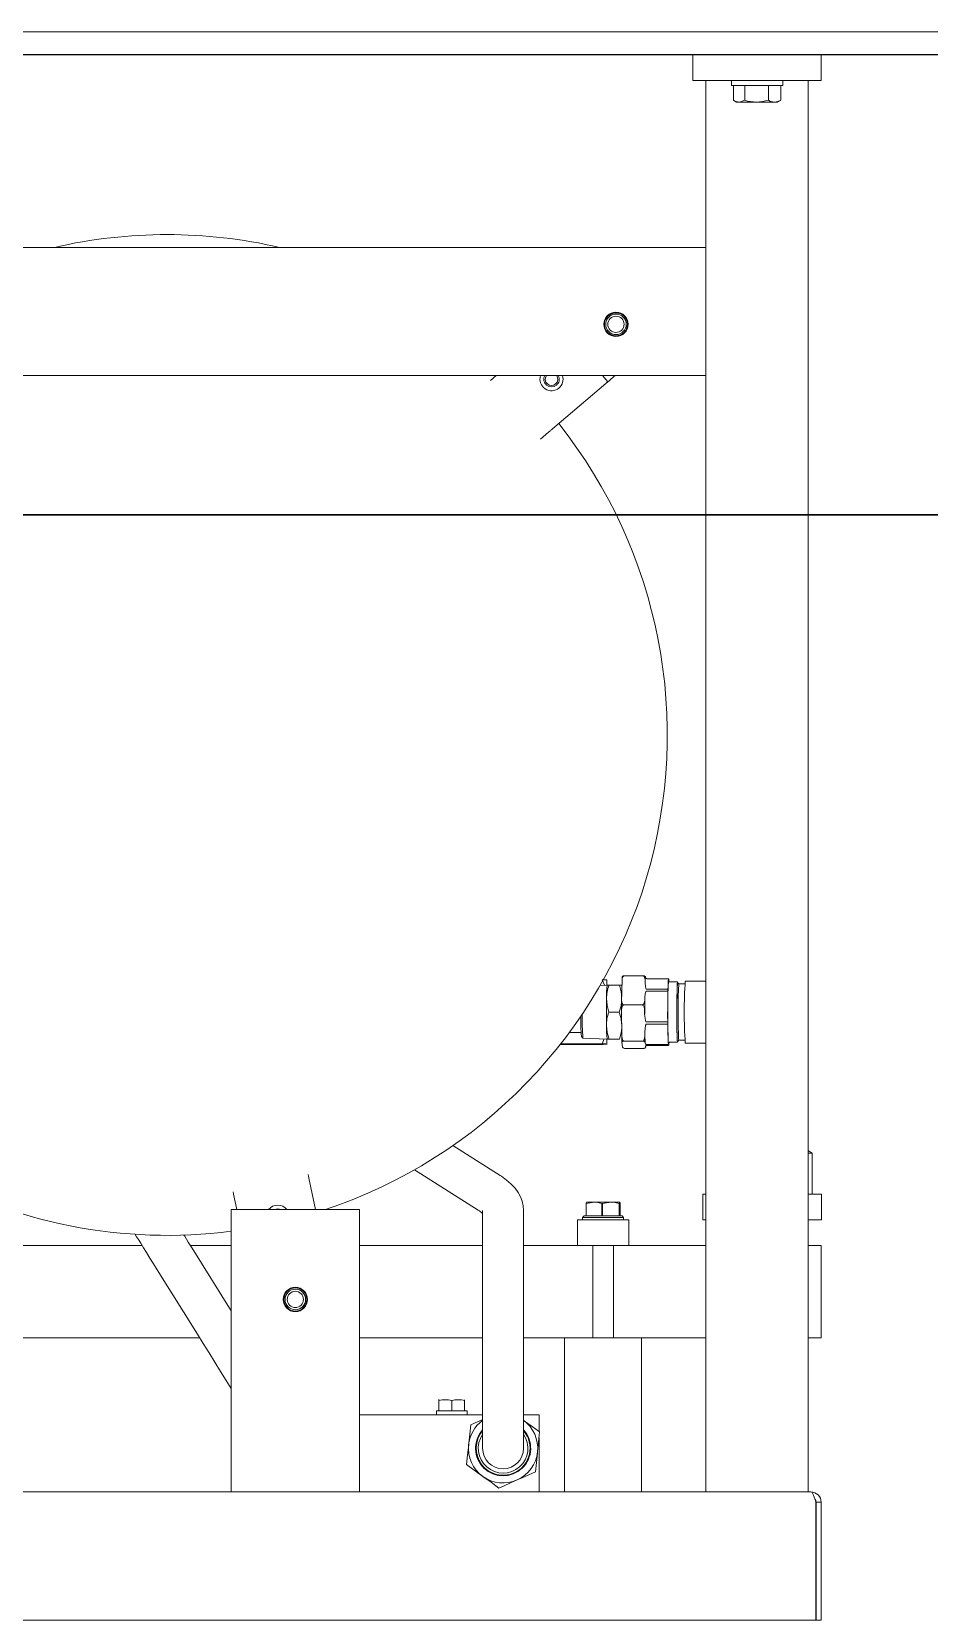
# Model space of a CAD drawing. Header units: millimetres. Extents: x 12318 to 17800, y 6541 to 10165.
# Drawn here: x 13179.28 to 13196.14, y 7294.91 to 7324.73 of the extents above; entities that cross this region are included whole.
import ezdxf

# ---------------------------------------------------------------- set-up
doc = ezdxf.new("R2010")
doc.units = ezdxf.units.MM
doc.layers.add('Equipment', color=123, linetype='Continuous')

# ---------------------------------------------------------------- blocks, each defined once
blk = doc.blocks.new('A$Cbe2ee938')
at = {"layer": 'Equipment', "linetype": 'Continuous', "lineweight": 15}
for p, q in [((-4039.31, 730.52), (-1839.31, 730.52)), ((-3595.15, 724.52), (-2283.48, 724.52)), ((-2969.46, 724.52), (-2969.46, 717.85)), ((-2969.46, 724.52), (-2936.12, 724.52)), ((-2936.12, 724.52), (-2936.12, 717.85)), ((-2969.46, 717.85), (-2936.12, 717.85)), ((-2966.12, 717.85), (-2966.12, 674.52)), ((-2959.46, 717.85), (-2959.46, 716.52)), ((-2959.46, 716.52), (-2958.65, 716.52)), ((-2958.95, 716.52), (-2958.95, 712.73)), ((-2958.65, 716.52), (-2946.12, 716.52)), ((-2956, 716.52), (-2956, 712.73)), ((-2949.85, 716.52), (-2949.85, 712.73)), ((-2946.63, 716.52), (-2946.63, 712.73)), ((-2946.12, 716.52), (-2946.12, 717.85)), ((-2939.46, 717.85), (-2939.46, 351.19)), ((-2958.58, 712.53), (-2958.95, 712.73)), ((-2958.86, 712.68), (-2958.12, 712.25)), ((-2957.48, 712.25), (-2958.58, 712.53)), ((-2958.12, 712.25), (-2957.48, 712.25)), ((-2957.08, 712.29), (-2957.48, 712.25)), ((-2957.48, 712.25), (-2952.93, 712.25)), ((-2956, 712.73), (-2957.08, 712.29)), ((-2951.36, 712.38), (-2952.93, 712.25)), ((-2952.93, 712.25), (-2948.24, 712.25)), ((-2949.85, 712.73), (-2951.36, 712.38)), ((-2947.42, 712.38), (-2948.24, 712.25)), ((-2948.24, 712.25), (-2947.46, 712.25)), ((-2947.46, 712.25), (-2946.72, 712.68)), ((-2946.63, 712.73), (-2947.42, 712.38)), ((-2946.74, 712.69), (-2946.63, 712.73)), ((-3539.46, 674.52), (-2966.12, 674.52)), ((-2966.12, 641.19), (-2966.12, 674.52)), ((-3539.46, 641.19), (-2966.12, 641.19)), ((-3020.56, 641.19), (-3022.04, 639.92)), ((-2991.61, 639.56), (-2992.99, 641.19)), ((-2991.49, 639.66), (-2991.58, 639.58)), ((-2991.35, 639.78), (-2991.49, 639.66)), ((-2991.16, 639.94), (-2991.35, 639.78)), ((-2990.93, 640.14), (-2991.16, 639.94)), ((-2990.67, 640.36), (-2990.93, 640.14)), ((-2990.38, 640.6), (-2990.67, 640.36)), ((-2990.09, 640.86), (-2990.38, 640.6)), ((-2989.7, 641.19), (-2990.09, 640.86)), ((-2966.12, 641.19), (-2966.12, 351.19)), ((-2992.12, 639.13), (-3005.91, 627.39)), ((-2992.02, 639.21), (-2992.12, 639.13)), ((-2991.92, 639.29), (-2992.02, 639.21)), ((-2991.83, 639.37), (-2991.92, 639.29)), ((-2991.76, 639.43), (-2991.83, 639.37)), ((-2991.69, 639.49), (-2991.76, 639.43)), ((-2991.65, 639.53), (-2991.69, 639.49)), ((-2991.62, 639.55), (-2991.65, 639.53)), ((-2991.61, 639.56), (-2991.62, 639.55)), ((-2991.58, 639.58), (-2991.61, 639.56)), ((-3006.06, 627.26), (-3006.21, 627.14)), ((-3005.91, 627.39), (-3006.06, 627.26)), ((-3006.99, 626.47), (-3009.08, 624.69)), ((-3006.88, 626.57), (-3006.99, 626.47)), ((-3006.76, 626.67), (-3006.88, 626.57)), ((-3006.63, 626.78), (-3006.76, 626.67)), ((-3006.5, 626.89), (-3006.63, 626.78)), ((-3006.35, 627.01), (-3006.5, 626.89)), ((-3006.21, 627.14), (-3006.35, 627.01)), ((-2991.78, 482.85), (-2993.57, 482.79)), ((-2993.08, 484.25), (-2992.4, 482.83)), ((-2991.79, 484.19), (-2991.79, 484.19)), ((-2991.79, 482.85), (-2991.79, 484.19)), ((-2991.78, 482.85), (-2991.79, 482.85)), ((-2991.25, 482.85), (-2991.77, 482.85)), ((-2991.25, 482.85), (-2988.5, 482.85)), ((-2987.91, 482.85), (-2988.5, 482.85)), ((-2988.5, 482.85), (-2988.07, 481.14)), ((-2987.99, 478.88), (-2987.88, 484.15)), ((-2987.88, 484.15), (-2987.85, 484.49)), ((-2987.85, 484.49), (-2987.73, 484.88)), ((-2987.71, 485.2), (-2987.82, 485.06)), ((-2987.82, 485.06), (-2987.82, 485.01)), ((-2987.73, 484.88), (-2987.59, 485.1)), ((-2987.55, 485.26), (-2987.71, 485.2)), ((-2987.59, 485.1), (-2987.45, 485.22)), ((-2987.41, 485.28), (-2987.55, 485.26)), ((-2987.45, 485.22), (-2987.33, 485.28)), ((-2987.31, 485.3), (-2987.41, 485.28)), ((-2987.33, 485.28), (-2987.21, 485.3)), ((-2987.19, 485.3), (-2987.31, 485.3)), ((-2987.21, 485.3), (-2987.19, 485.3)), ((-2982.53, 485.3), (-2987.19, 485.3)), ((-2982.53, 485.3), (-2982.48, 485.3)), ((-2982.5, 485.3), (-2982.53, 485.3)), ((-2982.37, 485.29), (-2982.5, 485.3)), ((-2982.48, 485.3), (-2982.38, 485.27)), ((-2982.38, 485.27), (-2982.25, 485.2)), ((-2982.25, 485.28), (-2982.37, 485.29)), ((-2982.1, 485.24), (-2982.25, 485.28)), ((-2982.25, 485.2), (-2982.1, 485.05)), ((-2982, 485.2), (-2982.1, 485.24)), ((-2982.1, 485.05), (-2981.94, 484.7)), ((-2981.84, 485.07), (-2982, 485.2)), ((-2981.94, 484.7), (-2981.88, 484.15)), ((-2981.9, 483.37), (-2981.88, 484.15)), ((-2981.82, 482.51), (-2981.9, 483.37)), ((-2981.82, 485.01), (-2981.84, 485.07)), ((-2981.82, 485.01), (-2981.8, 484.82)), ((-2981.8, 484.82), (-2981.75, 484.7)), ((-2981.75, 484.7), (-2981.69, 484.63)), ((-2975.78, 484.52), (-2981.45, 484.52)), ((-2975.9, 483.12), (-2975.92, 482.49)), ((-2975.88, 483.64), (-2975.9, 483.12)), ((-2975.85, 484.04), (-2975.88, 483.64)), ((-2975.83, 484.32), (-2975.85, 484.04)), ((-2975.8, 484.48), (-2975.83, 484.32)), ((-2975.78, 484.52), (-2975.8, 484.48)), ((-2975.75, 484.42), (-2975.78, 484.52)), ((-2975.78, 484.02), (-2975.76, 483.96)), ((-2975.76, 483.96), (-2975.73, 483.7)), ((-2975.75, 484.42), (-2975.74, 484.3)), ((-2975.71, 484), (-2975.74, 484.3)), ((-2975.7, 483.79), (-2975.71, 484)), ((-2975.59, 483.72), (-2975.64, 483.75)), ((-2975.46, 483.69), (-2975.59, 483.72)), ((-2973.45, 483.69), (-2975.45, 483.69)), ((-2973.51, 483.25), (-2973.54, 482.69)), ((-2973.48, 483.59), (-2973.51, 483.25)), ((-2973.45, 483.69), (-2973.48, 483.59)), ((-2973.42, 483.55), (-2973.45, 483.69)), ((-2973.12, 483.19), (-2973.45, 483.52)), ((-2973.41, 483.47), (-2973.42, 483.55)), ((-2971.53, 483.19), (-2973.12, 483.19)), ((-2971.45, 483.92), (-2971.46, 483.92)), ((-2971.46, 483.92), (-2971.46, 483.92)), ((-2966.12, 483.92), (-2971.45, 483.92)), ((-2991.78, 477.57), (-2991.92, 479.35)), ((-2988.07, 481.14), (-2987.97, 479.9)), ((-2987.96, 478.47), (-2987.99, 478.88)), ((-2981.99, 478.88), (-2982.09, 478.28)), ((-2981.99, 478.88), (-2981.98, 479.66)), ((-2981.98, 479.66), (-2981.83, 480.63)), ((-2981.83, 480.63), (-2981.69, 481.14)), ((-2981.69, 481.95), (-2981.82, 482.51)), ((-2981.64, 481.81), (-2981.69, 481.95)), ((-2981.69, 481.14), (-2981.67, 481.19)), ((-2981.67, 481.19), (-2981.65, 481.22)), ((-2981.65, 481.22), (-2981.64, 481.24)), ((-2981.62, 481.78), (-2981.64, 481.81)), ((-2981.64, 481.25), (-2981.63, 481.26)), ((-2981.64, 481.24), (-2981.64, 481.25)), ((-2981.63, 481.26), (-2981.62, 481.26)), ((-2981.61, 481.77), (-2981.62, 481.78)), ((-2981.62, 481.26), (-2981.61, 481.26)), ((-2981.6, 481.77), (-2981.61, 481.77)), ((-2981.61, 481.77), (-2981.61, 481.77)), ((-2981.61, 481.26), (-2975.95, 481.26)), ((-2981.61, 481.26), (-2981.61, 481.26)), ((-2975.94, 481.77), (-2981.6, 481.77)), ((-2981.6, 481.77), (-2981.6, 481.77)), ((-2975.95, 481.26), (-2975.94, 481.77)), ((-2975.92, 482.49), (-2975.94, 481.77)), ((-2973.61, 479.87), (-2973.63, 478.64)), ((-2973.59, 480.98), (-2973.61, 479.87)), ((-2973.57, 481.93), (-2973.59, 480.98)), ((-2973.54, 482.69), (-2973.57, 481.93)), ((-2991.35, 475.85), (-2991.78, 477.57)), ((-2991.35, 475.85), (-2988.6, 475.85)), ((-2988.14, 477.48), (-2988.6, 475.85)), ((-2988.6, 475.85), (-2988.12, 474.14)), ((-2987.99, 478.63), (-2988.14, 477.48)), ((-2988, 476.6), (-2987.86, 477.24)), ((-2988, 476.3), (-2988, 476.6)), ((-2987.95, 469.72), (-2988, 476.3)), ((-2987.82, 478.05), (-2987.96, 478.47)), ((-2987.86, 477.24), (-2987.77, 477.45)), ((-2987.63, 477.83), (-2987.82, 478.05)), ((-2987.77, 477.45), (-2987.62, 477.62)), ((-2987.51, 477.76), (-2987.63, 477.83)), ((-2987.62, 477.62), (-2987.51, 477.7)), ((-2987.4, 477.74), (-2987.51, 477.76)), ((-2987.51, 477.7), (-2987.37, 477.73)), ((-2987.35, 477.73), (-2987.4, 477.74)), ((-2987.37, 477.73), (-2987.35, 477.73)), ((-2982.68, 477.73), (-2987.35, 477.73)), ((-2982.63, 477.74), (-2982.68, 477.73)), ((-2982.68, 477.73), (-2982.57, 477.71)), ((-2982.51, 477.77), (-2982.63, 477.74)), ((-2982.57, 477.71), (-2982.46, 477.66)), ((-2982.39, 477.83), (-2982.51, 477.77)), ((-2982.46, 477.66), (-2982.32, 477.52)), ((-2982.24, 477.99), (-2982.39, 477.83)), ((-2982.32, 477.52), (-2982.15, 477.22)), ((-2982.09, 478.28), (-2982.24, 477.99)), ((-2982.15, 477.22), (-2982.01, 476.53)), ((-2982.01, 476.53), (-2982.01, 476.3)), ((-2982, 475.32), (-2982.01, 476.3)), ((-2981.89, 474.26), (-2982, 475.32)), ((-2973.63, 478.64), (-2973.64, 477.33)), ((-2973.64, 477.33), (-2973.64, 475.97)), ((-2973.64, 475.97), (-2973.64, 474.61)), ((-2973.64, 474.61), (-2973.63, 473.28)), ((-3001.62, 470.52), (-2998.53, 470.52)), ((-2991.73, 470.57), (-2991.92, 472.35)), ((-2991.25, 468.85), (-2991.73, 470.57)), ((-2988.09, 470.48), (-2988.5, 468.85)), ((-2988.12, 474.14), (-2987.98, 472.8)), ((-2987.97, 471.71), (-2988.09, 470.48)), ((-2981.96, 470.81), (-2981.91, 471.44)), ((-2981.96, 470.7), (-2981.96, 470.81)), ((-2981.95, 469.72), (-2981.96, 470.7)), ((-2981.91, 471.44), (-2981.85, 471.86)), ((-2981.74, 473.55), (-2981.89, 474.26)), ((-2981.85, 471.86), (-2981.8, 472.14)), ((-2981.8, 472.14), (-2981.76, 472.33)), ((-2981.76, 472.33), (-2981.73, 472.46)), ((-2981.69, 473.38), (-2981.74, 473.55)), ((-2981.73, 472.46), (-2981.71, 472.54)), ((-2981.71, 472.54), (-2981.7, 472.59)), ((-2981.7, 472.59), (-2981.69, 472.63)), ((-2981.67, 473.34), (-2981.69, 473.38)), ((-2981.69, 472.63), (-2981.68, 472.66)), ((-2981.68, 472.66), (-2981.67, 472.67)), ((-2981.66, 473.33), (-2981.67, 473.34)), ((-2981.67, 472.67), (-2981.66, 472.69)), ((-2981.65, 473.33), (-2981.66, 473.33)), ((-2981.66, 472.69), (-2981.65, 472.69)), ((-2975.98, 473.33), (-2981.65, 473.33)), ((-2981.65, 473.33), (-2981.65, 473.33)), ((-2981.65, 472.69), (-2981.64, 472.7)), ((-2981.65, 472.69), (-2981.65, 472.69)), ((-2981.64, 472.7), (-2975.98, 472.7)), ((-2975.98, 472.7), (-2975.98, 473.33)), ((-2973.63, 473.28), (-2973.62, 472.04)), ((-2973.62, 472.04), (-2973.6, 470.91)), ((-2973.6, 470.91), (-2973.57, 469.93)), ((-3003.96, 467.46), (-2993.08, 467.46)), ((-3003.86, 467.58), (-2993.08, 467.58)), ((-2998.45, 469.5), (-2998.05, 469.07)), ((-2998.04, 469.07), (-2991.78, 468.85)), ((-2992.49, 468.88), (-2993.08, 467.58)), ((-2991.79, 468.86), (-2991.78, 468.85)), ((-2991.79, 467.52), (-2991.79, 468.85)), ((-2991.79, 467.52), (-2991.79, 467.52)), ((-2991.77, 468.85), (-2991.25, 468.85)), ((-2991.25, 468.85), (-2988.5, 468.85)), ((-2987.94, 469.49), (-2987.95, 469.72)), ((-2987.8, 468.8), (-2987.94, 469.49)), ((-2987.9, 468.06), (-2987.78, 468.19)), ((-2987.9, 468), (-2987.9, 468.06)), ((-2987.74, 466.69), (-2987.9, 468)), ((-2987.64, 468.5), (-2987.8, 468.8)), ((-2987.79, 467.1), (-2987.79, 467.12)), ((-2987.78, 468.19), (-2987.68, 468.23)), ((-2987.68, 468.23), (-2987.54, 468.27)), ((-2987.49, 468.36), (-2987.64, 468.5)), ((-2987.54, 468.27), (-2987.43, 468.28)), ((-2987.39, 468.31), (-2987.49, 468.36)), ((-2987.43, 468.28), (-2987.29, 468.29)), ((-2987.27, 468.29), (-2987.39, 468.31)), ((-2987.29, 468.29), (-2987.27, 468.29)), ((-2982.61, 468.29), (-2987.27, 468.29)), ((-2982.37, 466.41), (-2987.03, 466.41)), ((-2982.58, 468.29), (-2982.61, 468.29)), ((-2982.45, 468.32), (-2982.58, 468.29)), ((-2982.33, 468.4), (-2982.45, 468.32)), ((-2982.35, 466.41), (-2982.37, 466.41)), ((-2982.21, 466.42), (-2982.35, 466.41)), ((-2982.19, 468.57), (-2982.33, 468.4)), ((-2982.1, 466.43), (-2982.21, 466.42)), ((-2982.09, 468.78), (-2982.19, 468.57)), ((-2981.96, 466.46), (-2982.1, 466.43)), ((-2981.96, 469.42), (-2982.09, 468.78)), ((-2981.95, 469.72), (-2981.96, 469.42)), ((-2981.86, 466.51), (-2981.96, 466.46)), ((-2981.88, 467.81), (-2981.9, 468)), ((-2981.75, 467.6), (-2981.88, 467.81)), ((-2981.74, 466.63), (-2981.86, 466.51)), ((-2981.76, 466.89), (-2981.74, 467.01)), ((-2981.75, 466.95), (-2981.76, 466.89)), ((-2981.74, 466.69), (-2981.76, 466.89)), ((-2981.59, 467.46), (-2981.75, 467.6)), ((-2981.74, 466.99), (-2981.75, 466.95)), ((-2981.74, 467.01), (-2981.69, 467.1)), ((-2981.74, 466.69), (-2981.74, 466.63)), ((-2981.69, 467.1), (-2981.64, 467.16)), ((-2981.64, 467.16), (-2981.6, 467.2)), ((-2981.6, 467.2), (-2981.57, 467.23)), ((-2981.54, 467.42), (-2981.59, 467.46)), ((-2981.57, 467.23), (-2981.55, 467.25)), ((-2981.55, 467.25), (-2981.54, 467.26)), ((-2981.51, 467.41), (-2981.54, 467.42)), ((-2981.54, 467.26), (-2981.52, 467.27)), ((-2981.52, 467.27), (-2981.51, 467.28)), ((-2981.5, 467.41), (-2981.51, 467.41)), ((-2981.51, 467.41), (-2981.51, 467.41)), ((-2981.51, 467.28), (-2981.51, 467.28)), ((-2981.51, 467.28), (-2981.5, 467.28)), ((-2975.83, 467.41), (-2981.5, 467.41)), ((-2981.5, 467.41), (-2981.5, 467.41)), ((-2981.5, 467.28), (-2981.49, 467.28)), ((-2981.49, 467.28), (-2981.49, 467.28)), ((-2981.49, 467.28), (-2981.48, 467.28)), ((-2981.48, 467.28), (-2975.81, 467.28)), ((-2981.48, 467.28), (-2981.48, 467.28)), ((-2981.45, 467.19), (-2975.78, 467.19)), ((-2975.89, 468.86), (-2975.91, 469.67)), ((-2975.88, 468.76), (-2975.89, 468.86)), ((-2975.81, 467.28), (-2975.83, 467.41)), ((-2975.81, 467.28), (-2975.79, 467.19)), ((-2975.79, 467.19), (-2975.76, 467.22)), ((-2975.76, 467.76), (-2975.78, 467.69)), ((-2975.74, 467.92), (-2975.76, 467.76)), ((-2975.76, 467.22), (-2975.74, 467.38)), ((-2975.74, 467.38), (-2975.72, 467.67)), ((-2975.72, 467.67), (-2975.7, 467.92)), ((-2975.62, 467.97), (-2975.56, 468)), ((-2975.56, 468), (-2975.44, 468.02)), ((-2975.45, 468.02), (-2973.45, 468.02)), ((-2973.54, 469.25), (-2973.57, 470.05)), ((-2973.57, 469.93), (-2973.55, 469.13)), ((-2973.55, 469.13), (-2973.52, 468.53)), ((-2973.51, 468.66), (-2973.54, 469.25)), ((-2973.52, 468.53), (-2973.49, 468.16)), ((-2973.48, 468.3), (-2973.51, 468.66)), ((-2973.49, 468.16), (-2973.45, 468.02)), ((-2973.45, 468.19), (-2973.48, 468.3)), ((-2973.45, 468.19), (-2973.12, 468.52)), ((-2973.45, 468.19), (-2973.45, 468.19)), ((-2973.45, 468.02), (-2973.42, 468.12)), ((-2973.42, 468.12), (-2973.41, 468.24)), ((-2973.12, 468.52), (-2971.53, 468.52)), ((-2971.46, 467.79), (-2971.45, 467.79)), ((-2971.46, 467.79), (-2971.46, 467.79)), ((-2971.45, 467.79), (-2966.12, 467.79)), ((-3019.56, 433.41), (-3031.83, 441.17)), ((-2938.46, 439.19), (-2939.46, 439.85)), ((-2939.46, 439.19), (-2938.46, 439.19)), ((-2938.46, 428.52), (-2938.46, 439.19)), ((-3069.47, 433.64), (-3069.48, 433.69)), ((-3069.43, 433.47), (-3069.47, 433.64)), ((-3069.39, 433.29), (-3069.43, 433.47)), ((-3041.82, 434.86), (-3025.26, 424.4)), ((-3019.24, 433.2), (-3019.56, 433.41)), ((-3088.95, 429.13), (-3088.97, 429.19)), ((-3069.35, 433.1), (-3069.39, 433.29)), ((-3069.31, 432.91), (-3069.35, 433.1)), ((-3069.27, 432.72), (-3069.31, 432.91)), ((-3067.53, 424.52), (-3069.27, 432.72)), ((-3017.87, 432.22), (-3019.24, 433.2)), ((-3016.66, 431.16), (-3017.87, 432.22)), ((-3015.67, 430.07), (-3016.66, 431.16)), ((-3014.87, 428.97), (-3015.67, 430.07)), ((-3088.91, 428.95), (-3088.95, 429.13)), ((-3088.87, 428.76), (-3088.91, 428.95)), ((-3088.83, 428.56), (-3088.87, 428.76)), ((-3087.97, 424.52), (-3088.83, 428.56)), ((-3014.26, 427.85), (-3014.87, 428.97)), ((-3013.81, 426.69), (-3014.26, 427.85)), ((-3013.54, 425.49), (-3013.81, 426.69)), ((-3013.46, 424.33), (-3013.54, 425.49)), ((-2997.2, 426.33), (-2997.24, 426.16)), ((-2997.18, 426.16), (-2997.24, 426.16)), ((-2997.24, 426.16), (-2997.24, 422.89)), ((-2997.12, 426.45), (-2997.2, 426.33)), ((-2997.18, 426.16), (-2995.15, 426.45)), ((-2997.18, 422.89), (-2997.18, 426.16)), ((-2997.12, 426.45), (-2997.13, 426.45)), ((-2995.15, 426.45), (-2997.12, 426.45)), ((-2990.82, 426.45), (-2995.15, 426.45)), ((-2995.15, 426.45), (-2994.15, 426.38)), ((-2994.15, 426.38), (-2993.11, 426.16)), ((-2992.98, 426.16), (-2993.11, 426.16)), ((-2993.11, 426.16), (-2993.11, 422.89)), ((-2992.98, 426.16), (-2990.82, 426.45)), ((-2992.98, 422.89), (-2992.98, 426.16)), ((-2988.46, 426.45), (-2990.82, 426.45)), ((-2990.82, 426.45), (-2989.76, 426.38)), ((-2989.76, 426.38), (-2988.66, 426.16)), ((-2988.66, 426.16), (-2988.66, 422.89)), ((-2988.59, 426.16), (-2988.66, 426.16)), ((-2988.59, 426.16), (-2988.54, 426.33)), ((-2988.59, 422.89), (-2988.59, 426.16)), ((-2988.54, 426.33), (-2988.46, 426.45)), ((-2988.45, 426.45), (-2988.46, 426.45)), ((-2988.46, 426.45), (-2988.37, 426.27)), ((-2988.37, 426.27), (-2988.34, 426.16)), ((-2988.34, 426.16), (-2988.34, 422.92)), ((-2966.85, 421.85), (-2966.85, 428.52)), ((-2966.85, 428.52), (-2966.12, 428.52)), ((-2939.46, 428.52), (-2936.06, 428.52)), ((-2936.06, 421.85), (-2936.06, 428.52)), ((-3089.46, 424.52), (-3089.46, 351.19)), ((-3089.46, 424.52), (-3056.12, 424.52)), ((-3056.12, 424.52), (-3056.12, 351.19)), ((-3024.12, 424.33), (-3024.12, 422.88)), ((-3024.12, 422.88), (-3024.12, 410.83)), ((-3013.46, 422.88), (-3013.46, 424.33)), ((-3013.46, 410.83), (-3013.46, 422.88)), ((-2986.12, 421.85), (-2999.46, 421.85)), ((-2999.46, 421.85), (-2999.46, 415.19)), ((-2997.72, 422.92), (-2998.12, 422.52)), ((-2998.12, 422.52), (-2998.12, 421.85)), ((-2987.46, 422.52), (-2998.12, 422.52)), ((-2997.72, 422.92), (-2997.24, 422.92)), ((-2997.24, 422.89), (-2997.18, 422.89)), ((-2997.18, 422.89), (-2997.13, 422.92)), ((-2997.13, 422.92), (-2993.17, 422.92)), ((-2993.17, 422.92), (-2993.11, 422.89)), ((-2993.11, 422.89), (-2992.98, 422.89)), ((-2992.98, 422.89), (-2992.92, 422.92)), ((-2992.92, 422.92), (-2988.72, 422.92)), ((-2988.72, 422.92), (-2988.66, 422.89)), ((-2988.66, 422.89), (-2988.59, 422.89)), ((-2988.59, 422.89), (-2988.59, 422.92)), ((-2988.59, 422.92), (-2987.86, 422.92)), ((-2987.46, 422.52), (-2987.86, 422.92)), ((-2987.46, 421.85), (-2987.46, 422.52)), ((-2986.12, 415.19), (-2986.12, 421.85)), ((-2966.12, 421.85), (-2966.85, 421.85)), ((-2936.06, 421.85), (-2939.46, 421.85)), ((-3114.43, 418.11), (-3114.41, 418.06)), ((-3114.41, 418.06), (-3114.06, 417.5)), ((-3114.06, 417.5), (-3113.58, 416.73)), ((-3101.54, 417.6), (-3101.74, 417.92)), ((-3100.61, 416.1), (-3101.54, 417.6)), ((-3190.46, 415.19), (-3112.61, 415.19)), ((-3113.58, 416.73), (-3112.98, 415.78)), ((-3112.98, 415.78), (-3112.27, 414.64)), ((-3112.27, 414.64), (-3111.47, 413.36)), ((-3111.47, 413.36), (-3110.59, 411.95)), ((-3099.63, 414.53), (-3100.61, 416.1)), ((-3100.04, 415.19), (-3089.46, 415.19)), ((-3089.46, 398.23), (-3099.63, 414.53)), ((-3056.12, 415.19), (-3024.12, 415.19)), ((-3013.46, 415.19), (-2999.46, 415.19)), ((-2999.46, 415.19), (-2986.12, 415.19)), ((-2995.46, 415.19), (-2995.46, 391.19)), ((-2990.12, 391.19), (-2990.12, 415.19)), ((-2986.12, 415.19), (-2966.12, 415.19)), ((-2939.46, 415.19), (-2936.12, 415.19)), ((-2936.12, 415.19), (-2936.12, 391.19)), ((-3110.59, 411.95), (-3109.66, 410.45)), ((-3109.66, 410.45), (-3108.68, 408.88)), ((-3108.68, 408.88), (-3098.25, 392.17)), ((-3024.12, 410.83), (-3024.12, 375.85)), ((-3013.46, 375.85), (-3013.46, 410.83)), ((-3098.25, 392.17), (-3096.74, 389.75)), ((-3209.3, 391.19), (-3097.63, 391.19)), ((-3096.74, 389.75), (-3095.22, 387.32)), ((-3056.12, 391.19), (-3024.12, 391.19)), ((-3013.46, 391.19), (-3002.79, 391.19)), ((-3002.79, 351.19), (-3002.79, 391.19)), ((-2982.79, 391.19), (-3002.79, 391.19)), ((-2982.79, 391.19), (-2966.12, 391.19)), ((-2982.79, 351.19), (-2982.79, 391.19)), ((-2936.12, 391.19), (-2939.46, 391.19)), ((-3095.22, 387.32), (-3093.71, 384.9)), ((-3093.71, 384.9), (-3092.21, 382.49)), ((-3092.21, 382.49), (-3090.73, 380.13)), ((-3090.73, 380.13), (-3089.46, 378.08)), ((-3024.12, 375.85), (-3024.12, 362.52)), ((-3013.46, 362.52), (-3013.46, 375.85)), ((-3036.12, 372.25), (-3036.12, 371.19)), ((-3028.12, 372.25), (-3036.12, 372.25)), ((-3035.4, 375.17), (-3035.46, 375.14)), ((-3035.46, 374.9), (-3035.46, 375.14)), ((-3035.46, 372.25), (-3035.46, 374.9)), ((-3032.12, 372.25), (-3032.12, 374.9)), ((-3028.79, 374.9), (-3028.79, 375.14)), ((-3028.79, 372.25), (-3028.79, 374.9)), ((-3028.12, 371.19), (-3028.12, 372.25)), ((-3056.12, 371.19), (-3024.12, 371.19)), ((-3027.45, 366.22), (-3027.21, 368.62)), ((-3027.21, 368.62), (-3026.02, 369.15)), ((-3026.02, 369.15), (-3024.26, 369.93)), ((-3024.26, 369.93), (-3024.12, 369.99)), ((-3013.51, 369.81), (-3013.21, 369.59)), ((-3013.46, 371.19), (-3009.46, 371.19)), ((-3013.21, 369.59), (-3011.25, 368.17)), ((-3011.25, 368.17), (-3009.3, 366.76)), ((-3009.46, 371.19), (-3009.46, 366.87)), ((-3028.02, 360.81), (-3027.74, 363.45)), ((-3027.74, 363.45), (-3027.7, 363.82)), ((-3027.7, 363.82), (-3027.45, 366.22)), ((-3009.57, 364.23), (-3009.84, 361.59)), ((-3009.3, 366.76), (-3009.57, 364.23)), ((-3009.46, 365.27), (-3009.46, 351.19)), ((-3028.28, 358.28), (-3028.02, 360.81)), ((-3009.88, 361.22), (-3010.13, 358.82)), ((-3009.84, 361.59), (-3009.88, 361.22)), ((-3026.33, 356.87), (-3028.28, 358.28)), ((-3024.37, 355.45), (-3026.33, 356.87)), ((-3024.07, 355.23), (-3024.37, 355.45)), ((-3021.92, 353.68), (-3024.07, 355.23)), ((-3012.08, 355.66), (-3013.84, 354.88)), ((-3010.38, 356.42), (-3012.08, 355.66)), ((-3010.13, 358.82), (-3010.38, 356.42)), ((-3566.79, 351.19), (-2938.79, 351.19)), ((-3019.86, 352.18), (-3021.92, 353.68)), ((-3018.68, 352.71), (-3019.86, 352.18)), ((-3016.9, 353.51), (-3018.68, 352.71)), ((-3015.12, 354.3), (-3016.9, 353.51)), ((-3013.84, 354.88), (-3015.12, 354.3)), ((-2938.79, 351.19), (-2938.5, 351.02)), ((-2938.5, 351.02), (-2938.21, 350.55)), ((-2938.21, 350.55), (-2937.92, 349.83)), ((-2937.92, 349.83), (-2937.63, 348.94)), ((-2937.63, 348.94), (-2937.5, 348.52)), ((-2937.5, 348.52), (-2937.5, 317.85)), ((-2937.5, 347.08), (-2937.46, 346.52)), ((-2936.12, 348.52), (-2937.46, 348.52)), ((-2937.46, 348.52), (-2937.46, 346.52)), ((-2936.12, 348.52), (-2936.12, 317.85)), ((-2937.46, 346.52), (-2937.46, 326.52)), ((-2937.46, 326.52), (-2937.5, 325.96)), ((-2937.46, 326.52), (-2937.46, 317.85)), ((-2937.46, 323.19), (-2937.5, 323.19)), ((-2937.5, 317.85), (-3568.08, 317.85)), ((-2937.46, 319.85), (-2937.5, 319.85)), ((-2936.12, 317.85), (-2937.46, 317.85))]:
    blk.add_line(p, q, dxfattribs=at)
at = {"layer": 'Equipment'}
for p, q in [((-2289.31, 724.52), (-3589.31, 724.52)), ((-3589.31, 605), (-2289.31, 605)), ((-2291.81, 605), (-3586.81, 605))]:
    blk.add_line(p, q, dxfattribs=at)
at = {"layer": 'Equipment', "linetype": 'Continuous', "lineweight": 15}
for centre, radius in [((-2989.46, 654.52), 3.17), ((-2989.46, 654.52), 3), ((-2989.46, 654.52), 2.67), ((-2989.46, 654.52), 2.11), ((-3072.79, 401.19), 3.17), ((-3072.79, 401.19), 3), ((-3072.79, 401.19), 2.67), ((-3072.79, 401.19), 2.11)]:
    blk.add_circle(centre, radius, dxfattribs=at)
for centre, radius, start, end in [((-2952.85, 722.91), 10.65, 252.7972, 269.6095), ((-2948.18, 715.41), 3.16, 238.1125, 268.8551), ((-3106.12, 547.84), 130, 77.0194, 102.9806), ((-3006.21, 640.26), 3, 162.0718, 310.3937), ((-3006.21, 640.26), 2, 152.5008, 27.4992), ((-3006.21, 640.26), 1.63, 145.4982, 34.5018), ((-3006.21, 640.26), 3, 310.3937, 17.9282), ((-3106.12, 547.84), 130, 288.4445, 38.4729), ((-2992.88, 475.27), 8.98, 83.0555, 91.2984), ((-2964.31, 479.96), 27.62, 173.9795, 181.2513), ((-2981.25, 479.11), 10.68, 159.5004, 178.7117), ((-2974.52, 483.66), 13.37, 174.1876, 177.9016), ((-2970.15, 483.29), 11.76, 172.499, 179.5897), ((-2981.48, 484.79), 0.264, 217.2598, 275.8562), ((-2825.76, 475.58), 150.26, 176.7817, 182.2518), ((-2833.88, 475.49), 139.79, 176.7078, 182.229), ((-2836.36, 475.52), 136.97, 176.7921, 182.1829), ((-2845.61, 475.85), 126.1, 176.3321, 183.6679), ((-2723.22, 475.85), 268.73, 179.2538, 180.7462), ((-2620.37, 475.9), 367.63, 179.5344, 179.9373), ((-2617.87, 475.92), 364.13, 179.5342, 179.941), ((-2632.45, 475.89), 349.54, 179.381, 180.0922), ((-2657.94, 475.83), 318.05, 179.0216, 180.4518), ((-2937.49, 473.84), 61.11, 179.1115, 184.0672), ((-2931.8, 473.93), 66.43, 178.7671, 184.1933), ((-2981.37, 472.41), 10.56, 160.9753, 180.318), ((-2964.31, 471.75), 27.62, 178.7487, 186.0206), ((-2880.99, 472.06), 100.98, 180.7736, 182.4131), ((-2888.32, 472.49), 87.65, 179.8653, 183.3217), ((-2992.88, 458.51), 9.08, 83.1004, 91.2536), ((-2992.96, 478.23), 10.77, 269.3876, 276.2585), ((-2879.87, 471.87), 108.1, 181.1384, 182.0511), ((-2987.16, 467.1), 0.703, 215.2447, 280.4881), ((-2982.48, 467.6), 0.703, 35.2457, 100.4871), ((-2874.51, 471.85), 107.46, 181.133, 182.0512), ((-2987.69, 467.39), 5.99, 353.3523, 355.9447), ((-2981.47, 466.89), 0.297, 86.5311, 155.189), ((-2963.17, 470.06), 10.06, 178.596, 188.7924), ((-3106.12, 547.84), 130, 240.2964, 277.3659), ((-3077.36, 422.71), 3, 37.2069, 142.7931), ((-3077.36, 422.71), 2, 65.0999, 114.9001), ((-3028.7, 418.71), 6.64, 46.4754, 58.8361), ((-3033.79, 369.16), 5.98, 73.8089, 106.1911), ((-3033.79, 369.16), 5.98, 73.8092, 106.1908), ((-3030.46, 369.16), 5.98, 73.8092, 106.1908), ((-3030.46, 369.16), 5.98, 73.8089, 106.1911), ((-3018.79, 362.52), 9, 126.3412, 174.0752), ((-3018.79, 362.52), 7.17, 138.0859, 41.9141), ((-3018.79, 362.52), 9, 354.0752, 54.0752), ((-3018.79, 362.52), 9, 174.0752, 234.0752), ((-3018.79, 362.52), 7, 139.6696, 294.0752), ((-3018.79, 362.52), 6.45, 145.7354, 34.2646), ((-3018.79, 362.52), 7, 294.0752, 40.3304), ((-3018.79, 362.52), 5.33, 180, 0), ((-3018.79, 362.52), 9, 294.0752, 354.0752), ((-3018.79, 362.52), 9, 234.0752, 294.0752), ((-2938.79, 348.52), 2.67, 0.0007, 89.9984), ((-2938.7, 348.55), 1.24, 358.5556, 42.283)]:
    blk.add_arc(centre, radius, start, end, dxfattribs=at)

msp = doc.modelspace()

# ---------------------------------------------------------------- block references
at = {"xscale": 0.072267749473635, "yscale": 0.072267749473635, "zscale": 0.072267749473635}
msp.add_blockref('A$Cbe2ee938', (13406.294, 7271.941), dxfattribs=at)

doc.saveas('drawing.dxf')
